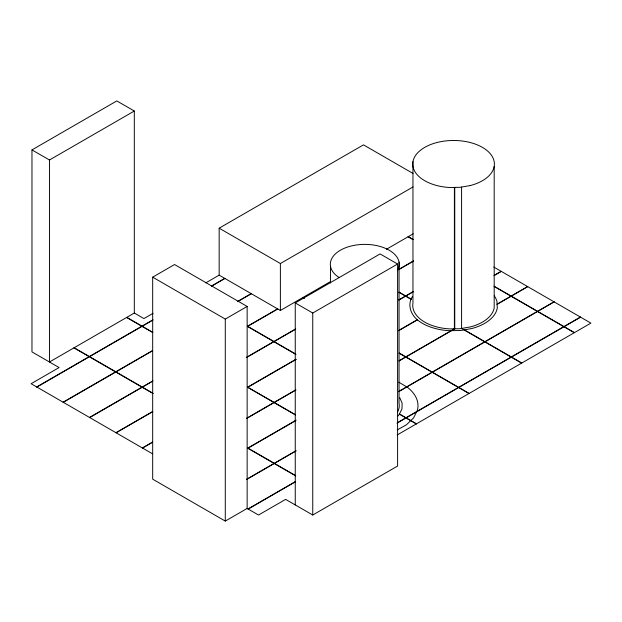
<?xml version="1.0" encoding="UTF-8"?>
<svg xmlns="http://www.w3.org/2000/svg" width="622" height="622" viewBox="0 0 622 622"><rect width="100%" height="100%" fill="white"/><g stroke="black" fill="none" stroke-linecap="round" stroke-linejoin="round"><path stroke-width="0.93" d="M412.503 296.43C406.594 305.122 411.399 316.155 419.508 321.473A43.937 25.37 0 0 0 449.115 330.686L460.575 330.492L471.569 328.587A43.937 25.37 0 0 0 497.289 308.022L496.955 301.406A43.937 25.37 0 0 0 494.226 295.815M152.374 453.741L31.1 383.72L59.09 367.563L31.971 351.904L31.971 149.902L116.819 100.919L134.313 111.019L134.313 313.022L49.465 362.004L49.465 160.002L134.313 111.019M330.445 281.595L280.382 310.495L219.162 275.149L219.162 228.181L363.481 144.856L412.969 173.429M152.678 277.163L174.549 264.537L247.144 306.452L247.144 508.454L225.281 521.081L152.678 479.165L152.678 277.163L225.281 319.078L247.144 306.452M153.09 313.286L143.931 318.573L134.313 313.022M205.781 282.87L219.162 275.149M36.698 386.954L89.179 356.655L73.956 347.869M152.841 319.902L142.01 326.153L126.787 317.368M211.387 286.097L224.76 278.376M36.869 387.055L89.35 356.756L115.591 371.902L63.117 402.201M153.012 320.003L142.189 326.255L152.849 332.405M211.558 286.198L224.931 278.477M219.162 228.181L280.382 263.534L412.961 186.989M152.421 350.645L115.77 371.8L89.529 356.655L142.01 326.356L152.67 332.506M237.798 301.351L251.171 293.631M63.288 402.302L115.77 372.003L142.01 387.156L89.529 417.455M152.6 350.746L115.941 371.902L142.189 387.055L153.012 380.804M237.969 301.452L251.35 293.732M247.494 326.255L277.591 308.877M89.708 417.556L142.189 387.257L152.989 393.493M152.359 381.387L142.36 387.156L153.02 393.306M277.762 308.978L247.673 326.356L273.913 341.501L295.574 328.999M386.433 249.274L413.195 233.818M295.256 504.916L295.256 302.922L380.104 253.931L397.598 264.031L397.598 466.033L312.749 515.024L285.638 499.365L258.519 515.024L247.144 508.454M295.256 302.922L312.749 313.022L397.598 264.031M115.941 432.702L152.6 411.546M246.25 357.479L273.734 341.602L247.494 326.457M399.215 269.163L413.381 260.983M116.12 432.803L152.771 411.647M246.421 357.58L273.913 341.703L296.056 354.486M295.745 329.1L274.084 341.602L295.411 353.91M399.394 269.264L413.552 261.084M142.36 447.957L152.359 442.188M247.673 387.156L295.986 359.259M398.803 299.897L405.466 296.056L398.904 292.262M413.14 291.625L405.645 295.955L399.083 292.169M142.531 448.058L152.53 442.289M296.165 359.361L247.844 387.257L274.084 402.403L295.745 389.901M398.974 299.998L405.645 296.158L411.282 299.407M413.311 291.726L405.816 296.056L411.344 299.244M246.421 418.381L273.913 402.504L247.673 387.358M399.285 330.127L417.51 319.599M494.583 275.103L501.161 271.309M246.6 418.482L274.084 402.605L295.411 414.921M295.924 390.002L274.263 402.504L295.582 414.82M398.609 330.717L417.642 319.724M493.93 275.678L501.332 271.41M247.844 448.058L296.165 420.161M399.067 360.752L405.645 356.958L399.083 353.172M497.095 304.158L510.95 296.158L494.552 286.688M527.573 286.563L511.128 296.056L493.907 286.112M295.504 420.744L248.022 448.159L274.263 463.304L295.924 450.802M399.091 360.939L405.816 357.059L432.057 372.205L398.694 391.463M497.102 304.352L511.128 296.259L537.369 311.404L484.888 341.703L464.339 329.839M527.751 286.664L511.3 296.158L537.548 311.303L553.992 301.81M246.6 479.282L274.084 463.406L247.844 448.26M246.771 479.383L274.263 463.507L295.582 475.822M296.095 450.903L274.434 463.406L295.761 475.721M398.834 391.588L432.228 372.306L458.468 387.459L405.987 417.759L399.448 413.98M554.163 301.911L537.719 311.404L563.96 326.558L580.404 317.065M248.022 508.959L295.504 481.545M397.52 422.649L405.816 417.86L399.371 414.135M248.194 509.06L295.683 481.646M396.953 423.178L405.987 417.961L416.312 423.916M580.583 317.166L564.138 326.659L574.456 332.615M397.147 434.988L590.9 323.121L493.775 267.048M397.209 429.934L406.376 424.834L413.544 417.968L417.393 410.263A53.189 30.711 0 0 0 407.589 387.452L398.749 382.149M408.265 236.663L413.148 239.486M408.094 236.764L412.977 239.587M574.277 332.716L563.96 326.76L511.478 357.059L521.796 363.015M521.625 363.116L511.3 357.16L458.818 387.459L469.143 393.415M302.953 297.464L304.578 298.404M399.254 353.071L405.816 356.857L454.394 328.813L454.394 187.409M468.965 393.516L458.647 387.56L406.166 417.86L416.483 423.815M31.971 149.902L49.465 160.002M126.616 317.469L141.832 326.255L89.35 356.554L74.135 347.768M399.791 397.761L402.154 403.258L401.967 408.926L399.254 414.369A37.592 21.708 0 0 1 397.613 416.273M494.187 166.439L494.187 307.836A40.819 23.566 0 0 1 470.286 326.947L460.078 328.711L449.426 328.89A40.819 23.566 0 0 1 412.961 303.054L412.961 161.65M461.586 187.051L461.586 328.455L484.709 341.805L432.228 372.104L405.987 356.958L454.752 328.805L454.752 187.401M399.052 262.056L399.052 403.46A34.474 19.904 0 0 1 397.474 412.028M330.531 266.519L330.531 282.979M312.749 313.022L312.749 515.024M280.382 263.534L280.382 310.495M225.281 319.078L225.281 521.081M339.192 277.614A34.474 19.904 0 0 1 337.692 251.988A34.474 19.904 0 0 1 381.177 246.771A34.474 19.904 0 0 1 397.474 270.632M484.888 341.906L432.407 372.205L458.647 387.358L511.128 357.059L484.888 341.906M537.54 311.505L485.067 341.805L511.3 356.958L563.781 326.659L537.54 311.505M470.286 185.55L460.078 187.315L449.426 187.494A40.819 23.566 0 0 1 416.833 153.782A40.819 23.566 0 0 1 482.851 147.624A40.819 23.566 0 0 1 470.286 185.55"/></g></svg>
